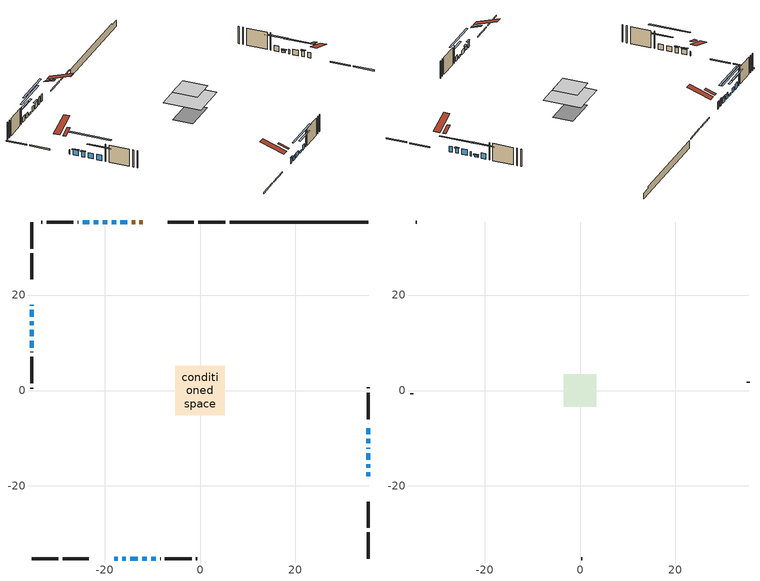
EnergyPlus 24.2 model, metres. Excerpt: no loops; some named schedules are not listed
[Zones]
conditioned space
 floor outside (Floor1 construction): -0.43,-0.43 -0.43,0.43 0.43,0.43 0.43,-0.43 z0.91
 floor adiabatic (AdiabaticFloorConstruction): -5.14,-5.14 -5.14,5.14 5.14,5.14 5.14,-5.14 z3.35
 floor foundation (Slab1 construction): -4.55,-2.72 -4.55,2.72 4.55,2.72 4.55,-2.72 z-1.28
 wall outside (RimJoist1 construction): 5.31,35.29 -0.33,35.29 / -35.29,-35.29 -29.66,-35.29 / -35.29,35.29 -35.29,29.66 / 35.29,-35.29 35.29,-29.66 z0.91:1.21
 wall outside (RimJoist2 construction): -1.26,35.29 -6.71,35.29 / -28.73,-35.29 -23.28,-35.29 / -35.29,28.73 -35.29,23.28 / 35.29,-28.73 35.29,-23.28 z0.91:1.21
 wall outside (AdiabaticWallConstruction 1): -11.99,35.29 -12.68,35.29 / -13.61,35.29 -14.31,35.29 z0.91:2.94
 wall outside (AdiabaticWallConstruction): -35.29,18 -35.29,17.79 / -14.63,-35.29 -13.05,-35.29 / 35.29,-12.17 35.29,-11.96 z0.91:2.13; -35.29,16.87 -35.29,15.44 / -15.24,35.29 -16.66,35.29 / -35.29,12.77 -35.29,11.35 / 35.29,-14.52 35.29,-13.09 / -23.15,35.29 -24.57,35.29 / -35.29,10.42 -35.29,9 z0.91:2.43; -35.29,14.52 -35.29,13.7 / 35.29,-18 35.29,-17.09 / 35.29,-16.16 35.29,-15.45 / -17.59,35.29 -18.51,35.29 / -18,-35.29 -17.19,-35.29 z0.91:2.44; -16.26,-35.29 -15.55,-35.29 z0.91:1.96; 35.29,-11.03 35.29,-10.09 / -19.43,35.29 -20.38,35.29 / -12.12,-35.29 -11.18,-35.29 z0.91:1.47; 35.29,-9.16 35.29,-7.94 z0.91:2.49; -21.3,35.29 -22.22,35.29 z0.91:2.23; -10.25,-35.29 -9.29,-35.29 z0.91:2.28
 wall outside (Wall1 construction): -25.5,35.29 -25.59,35.29 / -8.36,-35.29 -8.27,-35.29 / -35.29,8.07 -35.29,7.98 / 35.29,-7.02 35.29,-6.93 z0.91:5.79
 wall outside (Wall2 construction): -26.52,35.29 -32.09,35.29 / -7.34,-35.29 -1.77,-35.29 / -35.29,7.05 -35.29,1.48 / 35.29,-6 35.29,-0.43 z0.91:5.79
 wall outside (Wall5 construction): -33.01,35.29 -33.23,35.29 / -0.84,-35.29 -0.62,-35.29 / -35.29,0.55 -35.29,0.33 / 35.29,0.5 35.29,0.72 z0.91:5.79
 wall foundation (FoundationWall1 construction): 6.23,35.29,-1.28 6.23,35.29,0.91 32.39,35.29,0.91 32.39,35.29,0.37 35.29,35.29,0.37 35.29,35.29,-1.28
 window (WindowConstruction 16): -35.29,18 -35.29,17.8 z0.91:2.13
 window (WindowConstruction 6): -35.29,16.87 -35.29,15.44 z0.91:2.43
 window (WindowConstruction 7): -35.29,14.51 -35.29,13.7 z0.91:2.43
 window (WindowConstruction 8): 35.29,-18 35.29,-17.09 z0.91:2.43
 window (WindowConstruction 9): 35.29,-16.16 35.29,-15.45 z0.91:2.43
 window (WindowConstruction 10): -15.24,35.29 -16.66,35.29 z0.91:2.43
 window (WindowConstruction 11): -17.59,35.29 -18.51,35.29 z0.91:2.43
 window (WindowConstruction 12): -18,-35.29 -17.19,-35.29 z0.91:2.43
 window (WindowConstruction 13): -16.26,-35.29 -15.55,-35.29 z0.91:1.96
 window (WindowConstruction 14): -14.63,-35.29 -13.05,-35.29 z0.91:2.13
 window (WindowConstruction 15): -35.29,12.77 -35.29,11.35 z0.91:2.43
 window (WindowConstruction): 35.29,-14.52 35.29,-13.1 z0.91:2.43
 window (WindowConstruction 17): 35.29,-12.17 35.29,-11.96 z0.91:2.13
 window (WindowConstruction 18): 35.29,-11.03 35.29,-10.09 z0.91:1.47
 window (WindowConstruction 19): -19.43,35.29 -20.37,35.29 z0.91:1.47
 window (WindowConstruction 20): -12.12,-35.29 -11.18,-35.29 z0.91:1.47
 window (WindowConstruction 1): 35.29,-9.16 35.29,-7.94 z0.91:2.49
 window (WindowConstruction 2): -21.3,35.29 -22.22,35.29 z0.91:2.23
 window (WindowConstruction 3): -23.15,35.29 -24.57,35.29 z0.91:2.43
 window (WindowConstruction 4): -10.25,-35.29 -9.29,-35.29 z0.91:2.28
 window (WindowConstruction 5): -35.29,10.42 -35.29,9 z0.91:2.43
 door (Door): -11.99,35.29 -12.68,35.29 z0.91:2.94
 door (Door 1): -13.61,35.29 -14.31,35.29 z0.91:2.94
 ceiling adiabatic (AdiabaticFloorConstruction): 5.14,-5.14 5.14,5.14 -5.14,5.14 -5.14,-5.14 z3.35
 roof outside (Roof2 construction): -11.06,35.29,5.79 -11.06,32.4,6.75 -10.3,32.4,6.75 -10.3,35.29,5.79; -18.93,-35.29,5.79 -18.93,-32.4,6.75 -19.69,-32.4,6.75 -19.69,-35.29,5.79; -35.29,18.93,5.79 -32.4,18.93,6.75 -32.4,19.69,6.75 -35.29,19.69,5.79; 35.29,-18.93,5.79 32.4,-18.93,6.75 32.4,-19.69,6.75 35.29,-19.69,5.79
attic - vented
 floor to conditioned space (Floor2 construction Reversed): -3.37,-3.37 -3.37,3.37 3.37,3.37 3.37,-3.37 z5.79
 wall outside (Wall6 construction): -34.16,35.29 -34.36,35.29 / 0.3,-35.29 0.51,-35.29 / -35.29,-0.59 -35.29,-0.8 / 35.29,1.65 35.29,1.85 z0.91:5.79
 roof outside (Roof1 construction): -9.37,35.29,5.79 -9.37,28.74,7.97 -7.64,28.74,7.97 -7.64,35.29,5.79; -20.62,-35.29,5.79 -20.62,-28.74,7.97 -22.35,-28.74,7.97 -22.35,-35.29,5.79; -35.29,20.62,5.79 -28.74,20.62,7.97 -28.74,22.35,7.97 -35.29,22.35,5.79; 35.29,-20.62,5.79 28.74,-20.62,7.97 28.74,-22.35,7.97 35.29,-22.35,5.79
shading: -35.29,15.24 -35.29,17.07 -35.71,17.07 -35.71,15.24 z2.64; -35.29,13.5 -35.29,14.72 -35.71,14.72 -35.71,13.5 z2.64; 35.29,-14.57 35.29,-20.52 35.71,-20.52 35.71,-14.57 z4.95; 35.29,-15.25 35.29,-16.36 35.71,-16.36 35.71,-15.25 z2.64; -16.86,35.29 -15.04,35.29 -15.04,35.71 -16.86,35.71 z2.64; -23.46,35.29 -12.63,35.29 -12.63,35.71 -23.46,35.71 z7.39; -16.99,-35.29 -18.2,-35.29 -18.2,-35.71 -16.99,-35.71 z2.64; -15.35,-35.29 -16.46,-35.29 -16.46,-35.71 -15.35,-35.71 z2.16; -35.29,6.39 -35.29,17.73 -35.71,17.73 -35.71,6.39 z7.39; 35.29,-10.57 35.29,-17.04 35.71,-17.04 35.71,-10.57 z4.95; 35.29,-9.89 35.29,-11.23 35.71,-11.23 35.71,-9.89 z1.67; -25.33,35.29 -14.48,35.29 -14.48,35.71 -25.33,35.71 z6.43; -6.22,-35.29 -17.08,-35.29 -17.08,-35.71 -6.22,-35.71 z6.43; 35.29,-5.42 35.29,-11.68 35.71,-11.68 35.71,-5.42 z5.01; -24.74,35.29 -18.78,35.29 -18.78,35.71 -24.74,35.71 z4.75; -27.09,35.29 -20.63,35.29 -20.63,35.71 -27.09,35.71 z4.95; -6.77,-35.29 -12.77,-35.29 -12.77,-35.71 -6.77,-35.71 z4.8; -35.29,6.48 -35.29,12.94 -35.71,12.94 -35.71,6.48 z4.95
[Building]
Building 1: Terrain=Suburbs
[Site:Location]
Erieau AUT_ON: Latitude {deg}=42.25; Longitude {deg}=-81.9; Time Zone {hr}=-5; Elevation {m}=178; Keep Site Location Information=Yes
[Site:GroundTemperature:Shallow]
5.2292, 3.30147, 3.1471, 4.0619, 7.73432, 11.3896, 14.5586, 16.5661, 16.7366, 15.1039, 12.0157, 8.47254
[Site:WaterMainsTemperature]
Calculation Method=Schedule; Temperature Schedule=mains temperature schedule
[Material] Roughness=Rough; Thermal Absorptance=0.9
Name | Thickness {m} | Conductivity {W/m-K} | Density {kg/m3} | Specific Heat {J/kg-K} | Solar Absorptance | Visible Absorptance
asphalt or fiberglass shingles | 0.00635 | 0.162714 | 1121.4 | 1465.45 | 0.4 | 0.4
ceiling loosefill ins | 0.0846667 | 0.0480833 | 16.02 | 1046.75 | 0.7 | 0.7
ceiling stud and cavity | 0.1397 | 0.148571 | 65.682 | 1177.47 | 0.7 | 0.7
concrete 4.0 in. | 0.1016 | 1.803125 | 2242.8 | 837.4 | 0.7 | 0.7
concrete 8.0 in. | 0.2032 | 1.803125 | 2242.8 | 837.4 | 0.7 | 0.7
door material | 0.04445 | 0.188738 | 512.64 | 1214.23 | 0.7 | 0.7
exterior vertical ins | 0.00159411 | 0.029427 | 32.04 | 1214.23 | 0.7 | 0.7
floor covering | 0.0127 | 0.0433444 | 54.468 | 1339.84 | 0.6 | 0.6
floor rigid ins; wall rigid ins | 0.512978 | 0.029427 | 32.04 | 1214.23 | 0.7 | 0.7
floor stud and cavity | 0.1397 | 1.34023 | 92.3553 | 1139.71 | 0.7 | 0.7
floor stud and cavity 1 | 0.1397 | 1.75129 | 37.0049 | 1207.88 | 0.7 | 0.7
furniture material conditioned space 1 | 0.1524 | 0.115458 | 640.8 | 1214.23 | 0.6 | 0.6
gypsum board | 0.0127 | 0.160291 | 801 | 837.4 | 0.6 | 0.6
gypsum board 1 | 0.00254 | 0.160291 | 801 | 837.4 | 0.6 | 0.6
osb sheathing 0.5 in. | 0.0127 | 0.115458 | 512.64 | 1214.23 | 0.7 | 0.7
osb sheathing 0.75 in. | 0.01905 | 0.115458 | 512.64 | 1214.23 | 0.7 | 0.7
rim joist stud and cavity | 0.0508 | 0.177588 | 50.32683 | 1063.81 | 0.6 | 0.6
rim joist stud and cavity 1 | 0.0508 | 0.107068 | 50.32683 | 1063.81 | 0.6 | 0.6
roof stud and cavity | 0.2032 | 0.129259 | 78.34581 | 1123.46 | 0.7 | 0.7
wall stud and cavity | 0.0889 | 0.493928 | 50.32683 | 1063.81 | 0.7 | 0.7
wall stud and cavity 1 | 0.1397 | 0.515213 | 139.0536 | 1170.24 | 0.7 | 0.7
wall stud and cavity 2 | 0.1397 | 0.309925 | 139.0536 | 1170.24 | 0.7 | 0.7
wall stud and cavity 3 | 0.0889 | 6.9971 | 50.32683 | 1063.81 | 0.6 | 0.6
wall stud and cavity 4 | 0.0889 | 0.380278 | 52.3479 | 1209.89 | 0.7 | 0.7
wall stud and cavity 5 | 0.0889 | 0.391764 | 83.0341 | 1211.67 | 0.7 | 0.7
wood siding | 0.00254 | 0.102417 | 544.68 | 1172.36 | 0.84 | 0.84
wood siding 1 | 0.0254 | 0.102417 | 544.68 | 1172.36 | 0.84 | 0.84
wood siding 2; wood siding 3; wood siding 4 | 0.0254 | 0.102417 | 544.68 | 1172.36 | 0.7 | 0.7
[WindowMaterial:SimpleGlazingSystem]
Name | U-Factor {W/m2-K} | Solar Heat Gain Coefficient
WindowMaterial | 3.29154 | 0.6
WindowMaterial 1 | 2.96278 | 0.59
WindowMaterial 10 | 3.28927 | 0.59
WindowMaterial 11 | 2.95937 | 0.6
WindowMaterial 12 | 4.98699 | 0.61
WindowMaterial 13 | 3.04 | 0.46
WindowMaterial 2 | 3.2745 | 0.58
WindowMaterial 3 | 3.27734 | 0.63
WindowMaterial 4 | 3.26542 | 0.47
WindowMaterial 5 | 3.27961 | 0.54
WindowMaterial 6 | 2.98606 | 0.55
WindowMaterial 7 | 2.97868 | 0.56
WindowMaterial 8 | 2.99458 | 0.54
WindowMaterial 9 | 3.30573 | 0.63
[Construction]
AdiabaticFloorConstruction: floor stud and cavity 1, floor rigid ins, osb sheathing 0.75 in., floor covering
AdiabaticWallConstruction: wood siding 3, wall rigid ins, wall stud and cavity 4, gypsum board
AdiabaticWallConstruction 1: wood siding 4, wall rigid ins, wall stud and cavity 4, gypsum board
Door; Door 1: door material
Floor1 construction: floor stud and cavity, osb sheathing 0.75 in., floor covering
Floor2 construction Reversed: gypsum board, ceiling stud and cavity, ceiling loosefill ins
FoundationWall1 construction: concrete 8.0 in.
furniture construction conditioned space 1: furniture material conditioned space 1
PartitionWallConstruction: gypsum board, wall stud and cavity 5, gypsum board
RimJoist1 construction: wood siding 2, rim joist stud and cavity
RimJoist2 construction: wood siding 2, rim joist stud and cavity 1
Roof1 construction: asphalt or fiberglass shingles
Roof2 construction: asphalt or fiberglass shingles, osb sheathing 0.75 in., roof stud and cavity, gypsum board
Slab1 construction: concrete 4.0 in.
Wall1 construction: wood siding, wall stud and cavity, gypsum board 1
Wall2 construction: wood siding 1, osb sheathing 0.5 in., wall stud and cavity 1, gypsum board
Wall5 construction: wood siding 1, osb sheathing 0.5 in., wall stud and cavity 2, gypsum board
Wall6 construction: wood siding, wall stud and cavity 3
WindowConstruction; WindowConstruction 10; WindowConstruction 6: WindowMaterial
WindowConstruction 1: WindowMaterial 1
WindowConstruction 11; WindowConstruction 8: WindowMaterial 7
WindowConstruction 12; WindowConstruction 7: WindowMaterial 6
WindowConstruction 13: WindowMaterial 9
WindowConstruction 14: WindowMaterial 10
WindowConstruction 15: WindowMaterial 11
WindowConstruction 16; WindowConstruction 17: WindowMaterial 12
WindowConstruction 18; WindowConstruction 19; WindowConstruction 20: WindowMaterial 13
WindowConstruction 2: WindowMaterial 2
WindowConstruction 3: WindowMaterial 3
WindowConstruction 4: WindowMaterial 4
WindowConstruction 5: WindowMaterial 5
WindowConstruction 9: WindowMaterial 8
[Zone] Multiplier=1; Part of Total Floor Area=Yes
Name | Volume {m3}
attic - vented | 16.0852
conditioned space | 385.3
[Space]
Name | Zone | Volume {m3}
attic - vented 1 | attic - vented | 16.0852
conditioned space 1 | conditioned space | 385.3
[ZoneInfiltration:EffectiveLeakageArea]
infil attic - vented 1: Zone or Space=attic - vented 1; Schedule=Always On Discrete; Effective Air Leakage Area {cm2}=2175.84; Stack Coefficient=0.000491128; Wind Coefficient=1.49733e-05
[ZoneMixing]
whole house fan mix: Zone or Space=attic - vented; Schedule=Always On Continuous; Design Flow Rate Calculation Method=Flow/Zone; Design Flow Rate {m3/s}=0; Source Zone or Space=conditioned space
[SurfaceProperty:ExposedFoundationPerimeter]
Slab1: Exposed Perimeter Calculation Method=TotalExposedPerimeter; Total Exposed Perimeter {m}=29.059
[InternalMass] Zone or ZoneList=conditioned space; Space or SpaceList=conditioned space 1
Name | Construction | Surface Area {m2}
furniture mass conditioned space 1 | furniture construction conditioned space 1 | 62.3881
partition wall mass | PartitionWallConstruction | 155.97
[Lights]
interior lighting: Zone or ZoneList or Space or SpaceList=conditioned space 1; Schedule=interior lighting schedule; Design Level Calculation Method=LightingLevel; Lighting Level {W}=343.2; Return Air Fraction=0; Fraction Radiant=0.6; Fraction Visible=0.2; Fraction Replaceable=1
[People]
occupants: Zone or ZoneList or Space or SpaceList=conditioned space 1; Number of People Schedule=occupants schedule; Number of People Calculation Method=People; Number of People=3; Fraction Radiant=0.314171; Sensible Heat Fraction=0.56303; Activity Level Schedule=occupants activity schedule; Carbon Dioxide Generation Rate {m3/s-W}=0; Enable ASHRAE 55 Comfort Warnings=No; Mean Radiant Temperature Calculation Type=EnclosureAveraged
[ElectricEquipment] Zone or ZoneList or Space or SpaceList=conditioned space 1; Design Level Calculation Method=EquipmentLevel
Name | Schedule | Design Level {W} | Fraction Latent | Fraction Radiant | Fraction Lost
clothes dryer | clothes dryer schedule | 140.772 | 0.015 | 0.081 | 0.85
clothes washer | clothes washer schedule | 32.1985 | 0.03 | 0.162 | 0.7
cooking range | cooking range schedule | 215.147 | 0.08 | 0.432 | 0.2
dishwasher | dishwasher schedule | 66.8632 | 0.3 | 0.18 | 0.4
fridge | fridge schedule | 72.9452 | 0 | 0.6 | 0
mech vent house fan | mech vent house fan schedule | 0 | 0 | 0 | 1
mech vent house fan cfis | mech vent house fan cfis schedule | 0 | 0 | 0 | 0
misc plug loads | misc plug loads schedule | 494.7 | 0.045 | 0.513 | 0.1
whole house fan | Always On Discrete | 0 | 0 | 0 | 1
[OtherEquipment] Zone or ZoneList or Space or SpaceList=conditioned space 1; Design Level Calculation Method=EquipmentLevel
Name | Fuel Type | Schedule | Design Level {W} | Fraction Latent | Fraction Radiant | Fraction Lost
clothes dryer 1 | Electricity | clothes dryer schedule | 0 | 0.015 | 0.081 | 0.85
cooking range 1 | Electricity | cooking range schedule | 0 | 0.08 | 0.432 | 0.2
general water use latent | None | general water use schedule | 62.594 | 1 | 0 | 0
general water use sensible | None | general water use schedule | -61.6891 | 0 | 0.6 | 0
mech vent house fan latent load | None | Always On Discrete | 0 | 1 | 0 | 0
mech vent house fan sensible load | None | Always On Discrete | 0 | 0 | 0 | 0
water heater energy adjustment1 | NaturalGas | Always On Discrete | 0.01 | 0 | 0 | 1
[ZoneInfiltration:DesignFlowRate] Zone or ZoneList or Space or SpaceList=conditioned space 1; Schedule=Always On Discrete; Design Flow Rate Calculation Method=Flow/Zone; Design Flow Rate {m3/s}=0
infil flow; natural vent flow; whole house fan flow
[Foundation:Kiva]
Foundation Kiva 1: Initial Indoor Air Temperature {C}=18; Wall Height Above Grade {m}=0.90998; Wall Depth Below Slab {m}=0.2032; Custom Block Material Name 1=exterior vertical ins; Custom Block Depth 1 {m}=2.189988; Custom Block X Position 1 {m}=0.2032; Custom Block Z Position 1 {m}=0
[Foundation:Kiva:Settings]
Soil Conductivity {W/m-K}=0.849921; Soil Density {kg/m3}=1842.3; Soil Specific Heat {J/kg-K}=418.7; Ground Solar Absorptivity=0.9; Ground Thermal Absorptivity=0.9; Ground Surface Roughness {m}=0.03; Far-Field Width {m}=40; Deep-Ground Boundary Condition=ZeroFlux; Deep-Ground Depth {m}=40; Minimum Cell Dimension {m}=0.2; Maximum Cell Growth Coefficient=3; Simulation Timestep=Timestep
[Exterior:Lights]
exterior lighting: Schedule=exterior lighting schedule; Design Level {W}=75.6
[Schedule:Constant]
Name | Hourly Value
Always On Continuous; mech vent house fan schedule; mech vent house fan cfis schedule; Always On Discrete | 1
occupants activity schedule | 117.228
fridge schedule | 0
[Schedule:Week:Daily]
interior lighting schedule Week Rule - Jan1-Jan27: interior lighting schedule day, interior lighting schedule day, interior lighting schedule day, interior lighting schedule day, interior lighting schedule day, interior lighting schedule day, interior lighting schedule day, interior lighting schedule default day, interior lighting schedule default day, interior lighting schedule default day, interior lighting schedule default day, interior lighting schedule default day
interior lighting schedule Week Rule - Jan28-Feb3: interior lighting schedule day, interior lighting schedule day, interior lighting schedule day, interior lighting schedule day, interior lighting schedule day 1, interior lighting schedule day 1, interior lighting schedule day 1, interior lighting schedule default day, interior lighting schedule default day, interior lighting schedule default day, interior lighting schedule default day, interior lighting schedule default day
interior lighting schedule Week Rule - Feb4-Feb24: interior lighting schedule day 1, interior lighting schedule day 1, interior lighting schedule day 1, interior lighting schedule day 1, interior lighting schedule day 1, interior lighting schedule day 1, interior lighting schedule day 1, interior lighting schedule default day, interior lighting schedule default day, interior lighting schedule default day, interior lighting schedule default day, interior lighting schedule default day
interior lighting schedule Week Rule - Feb25-Mar3: interior lighting schedule day 1, interior lighting schedule day 1, interior lighting schedule day 1, interior lighting schedule day 1, interior lighting schedule day 2, interior lighting schedule day 2, interior lighting schedule day 2, interior lighting schedule default day, interior lighting schedule default day, interior lighting schedule default day, interior lighting schedule default day, interior lighting schedule default day
interior lighting schedule Week Rule - Mar4-Mar31: interior lighting schedule day 2, interior lighting schedule day 2, interior lighting schedule day 2, interior lighting schedule day 2, interior lighting schedule day 2, interior lighting schedule day 2, interior lighting schedule day 2, interior lighting schedule default day, interior lighting schedule default day, interior lighting schedule default day, interior lighting schedule default day, interior lighting schedule default day
interior lighting schedule Week Rule - Apr1-Apr28: interior lighting schedule day 3, interior lighting schedule day 3, interior lighting schedule day 3, interior lighting schedule day 3, interior lighting schedule day 3, interior lighting schedule day 3, interior lighting schedule day 3, interior lighting schedule default day, interior lighting schedule default day, interior lighting schedule default day, interior lighting schedule default day, interior lighting schedule default day
interior lighting schedule Week Rule - Apr29-May5: interior lighting schedule day 3, interior lighting schedule day 3, interior lighting schedule day 4, interior lighting schedule day 4, interior lighting schedule day 4, interior lighting schedule day 4, interior lighting schedule day 4, interior lighting schedule default day, interior lighting schedule default day, interior lighting schedule default day, interior lighting schedule default day, interior lighting schedule default day
interior lighting schedule Week Rule - May6-May26: interior lighting schedule day 4, interior lighting schedule day 4, interior lighting schedule day 4, interior lighting schedule day 4, interior lighting schedule day 4, interior lighting schedule day 4, interior lighting schedule day 4, interior lighting schedule default day, interior lighting schedule default day, interior lighting schedule default day, interior lighting schedule default day, interior lighting schedule default day
interior lighting schedule Week Rule - May27-Jun2: interior lighting schedule day 4, interior lighting schedule day 4, interior lighting schedule day 4, interior lighting schedule day 4, interior lighting schedule day 4, interior lighting schedule day 5, interior lighting schedule day 5, interior lighting schedule default day, interior lighting schedule default day, interior lighting schedule default day, interior lighting schedule default day, interior lighting schedule default day
interior lighting schedule Week Rule - Jun3-Jun30: interior lighting schedule day 5, interior lighting schedule day 5, interior lighting schedule day 5, interior lighting schedule day 5, interior lighting schedule day 5, interior lighting schedule day 5, interior lighting schedule day 5, interior lighting schedule default day, interior lighting schedule default day, interior lighting schedule default day, interior lighting schedule default day, interior lighting schedule default day
interior lighting schedule Week Rule - Jul1-Jul28: interior lighting schedule day 6, interior lighting schedule day 6, interior lighting schedule day 6, interior lighting schedule day 6, interior lighting schedule day 6, interior lighting schedule day 6, interior lighting schedule day 6, interior lighting schedule default day, interior lighting schedule default day, interior lighting schedule default day, interior lighting schedule default day, interior lighting schedule default day
interior lighting schedule Week Rule - Jul29-Aug4: interior lighting schedule day 6, interior lighting schedule day 6, interior lighting schedule day 6, interior lighting schedule day 7, interior lighting schedule day 7, interior lighting schedule day 7, interior lighting schedule day 7, interior lighting schedule default day, interior lighting schedule default day, interior lighting schedule default day, interior lighting schedule default day, interior lighting schedule default day
interior lighting schedule Week Rule - Aug5-Aug25: interior lighting schedule day 7, interior lighting schedule day 7, interior lighting schedule day 7, interior lighting schedule day 7, interior lighting schedule day 7, interior lighting schedule day 7, interior lighting schedule day 7, interior lighting schedule default day, interior lighting schedule default day, interior lighting schedule default day, interior lighting schedule default day, interior lighting schedule default day
interior lighting schedule Week Rule - Aug26-Sep1: interior lighting schedule day 7, interior lighting schedule day 7, interior lighting schedule day 7, interior lighting schedule day 7, interior lighting schedule day 7, interior lighting schedule day 7, interior lighting schedule day 8, interior lighting schedule default day, interior lighting schedule default day, interior lighting schedule default day, interior lighting schedule default day, interior lighting schedule default day
interior lighting schedule Week Rule - Sep2-Sep29: interior lighting schedule day 8, interior lighting schedule day 8, interior lighting schedule day 8, interior lighting schedule day 8, interior lighting schedule day 8, interior lighting schedule day 8, interior lighting schedule day 8, interior lighting schedule default day, interior lighting schedule default day, interior lighting schedule default day, interior lighting schedule default day, interior lighting schedule default day
interior lighting schedule Week Rule - Sep30-Oct6: interior lighting schedule day 8, interior lighting schedule day 9, interior lighting schedule day 9, interior lighting schedule day 9, interior lighting schedule day 9, interior lighting schedule day 9, interior lighting schedule day 9, interior lighting schedule default day, interior lighting schedule default day, interior lighting schedule default day, interior lighting schedule default day, interior lighting schedule default day
interior lighting schedule Week Rule - Oct7-Oct27: interior lighting schedule day 9, interior lighting schedule day 9, interior lighting schedule day 9, interior lighting schedule day 9, interior lighting schedule day 9, interior lighting schedule day 9, interior lighting schedule day 9, interior lighting schedule default day, interior lighting schedule default day, interior lighting schedule default day, interior lighting schedule default day, interior lighting schedule default day
interior lighting schedule Week Rule - Oct28-Nov3: interior lighting schedule day 9, interior lighting schedule day 9, interior lighting schedule day 9, interior lighting schedule day 9, interior lighting schedule day 10, interior lighting schedule day 10, interior lighting schedule day 10, interior lighting schedule default day, interior lighting schedule default day, interior lighting schedule default day, interior lighting schedule default day, interior lighting schedule default day
interior lighting schedule Week Rule - Nov4-Nov24: interior lighting schedule day 10, interior lighting schedule day 10, interior lighting schedule day 10, interior lighting schedule day 10, interior lighting schedule day 10, interior lighting schedule day 10, interior lighting schedule day 10, interior lighting schedule default day, interior lighting schedule default day, interior lighting schedule default day, interior lighting schedule default day, interior lighting schedule default day
interior lighting schedule Week Rule - Nov25-Dec1: interior lighting schedule day 10, interior lighting schedule day 10, interior lighting schedule day 10, interior lighting schedule day 10, interior lighting schedule day 10, interior lighting schedule day 10, interior lighting schedule day 11, interior lighting schedule default day, interior lighting schedule default day, interior lighting schedule default day, interior lighting schedule default day, interior lighting schedule default day
interior lighting schedule Week Rule - Dec2-Dec31: interior lighting schedule day 11, interior lighting schedule day 11, interior lighting schedule day 11, interior lighting schedule day 11, interior lighting schedule day 11, interior lighting schedule day 11, interior lighting schedule day 11, interior lighting schedule default day, interior lighting schedule default day, interior lighting schedule default day, interior lighting schedule default day, interior lighting schedule default day
occupants schedule Week Rule - Jan1-Dec31: occupants schedule day, occupants schedule day, occupants schedule day, occupants schedule day, occupants schedule day, occupants schedule day, occupants schedule day, occupants schedule default day, occupants schedule default day, occupants schedule default day, occupants schedule default day, occupants schedule default day
clothes dryer schedule Week Rule - Jan1-Dec31: clothes dryer schedule day, clothes dryer schedule day, clothes dryer schedule day, clothes dryer schedule day, clothes dryer schedule day, clothes dryer schedule day, clothes dryer schedule day, clothes dryer schedule default day, clothes dryer schedule default day, clothes dryer schedule default day, clothes dryer schedule default day, clothes dryer schedule default day
clothes washer schedule Week Rule - Jan1-Dec31: clothes washer schedule day, clothes washer schedule day, clothes washer schedule day, clothes washer schedule day, clothes washer schedule day, clothes washer schedule day, clothes washer schedule day, clothes washer schedule default day, clothes washer schedule default day, clothes washer schedule default day, clothes washer schedule default day, clothes washer schedule default day
cooking range schedule Week Rule - Jan1-Dec31: cooking range schedule day, cooking range schedule day, cooking range schedule day, cooking range schedule day, cooking range schedule day, cooking range schedule day, cooking range schedule day, cooking range schedule default day, cooking range schedule default day, cooking range schedule default day, cooking range schedule default day, cooking range schedule default day
dishwasher schedule Week Rule - Jan1-Dec31: dishwasher schedule day, dishwasher schedule day, dishwasher schedule day, dishwasher schedule day, dishwasher schedule day, dishwasher schedule day, dishwasher schedule day, dishwasher schedule default day, dishwasher schedule default day, dishwasher schedule default day, dishwasher schedule default day, dishwasher schedule default day
misc plug loads schedule Week Rule - Jan1-Dec31: misc plug loads schedule day, misc plug loads schedule day, misc plug loads schedule day, misc plug loads schedule day, misc plug loads schedule day, misc plug loads schedule day, misc plug loads schedule day, misc plug loads schedule default day, misc plug loads schedule default day, misc plug loads schedule default day, misc plug loads schedule default day, misc plug loads schedule default day
general water use schedule Week Rule - Jan1-Dec31: general water use schedule day, general water use schedule day, general water use schedule day, general water use schedule day, general water use schedule day, general water use schedule day, general water use schedule day, general water use schedule default day, general water use schedule default day, general water use schedule default day, general water use schedule default day, general water use schedule default day
exterior lighting schedule Week Rule - Jan1-Jan27: exterior lighting schedule day, exterior lighting schedule day, exterior lighting schedule day, exterior lighting schedule day, exterior lighting schedule day, exterior lighting schedule day, exterior lighting schedule day, exterior lighting schedule default day, exterior lighting schedule default day, exterior lighting schedule default day, exterior lighting schedule default day, exterior lighting schedule default day
exterior lighting schedule Week Rule - Jan28-Feb3: exterior lighting schedule day, exterior lighting schedule day, exterior lighting schedule day, exterior lighting schedule day, exterior lighting schedule day 1, exterior lighting schedule day 1, exterior lighting schedule day 1, exterior lighting schedule default day, exterior lighting schedule default day, exterior lighting schedule default day, exterior lighting schedule default day, exterior lighting schedule default day
exterior lighting schedule Week Rule - Feb4-Feb24: exterior lighting schedule day 1, exterior lighting schedule day 1, exterior lighting schedule day 1, exterior lighting schedule day 1, exterior lighting schedule day 1, exterior lighting schedule day 1, exterior lighting schedule day 1, exterior lighting schedule default day, exterior lighting schedule default day, exterior lighting schedule default day, exterior lighting schedule default day, exterior lighting schedule default day
exterior lighting schedule Week Rule - Feb25-Mar3: exterior lighting schedule day 1, exterior lighting schedule day 1, exterior lighting schedule day 1, exterior lighting schedule day 1, exterior lighting schedule day 2, exterior lighting schedule day 2, exterior lighting schedule day 2, exterior lighting schedule default day, exterior lighting schedule default day, exterior lighting schedule default day, exterior lighting schedule default day, exterior lighting schedule default day
exterior lighting schedule Week Rule - Mar4-Mar31: exterior lighting schedule day 2, exterior lighting schedule day 2, exterior lighting schedule day 2, exterior lighting schedule day 2, exterior lighting schedule day 2, exterior lighting schedule day 2, exterior lighting schedule day 2, exterior lighting schedule default day, exterior lighting schedule default day, exterior lighting schedule default day, exterior lighting schedule default day, exterior lighting schedule default day
exterior lighting schedule Week Rule - Apr1-Apr28: exterior lighting schedule day 3, exterior lighting schedule day 3, exterior lighting schedule day 3, exterior lighting schedule day 3, exterior lighting schedule day 3, exterior lighting schedule day 3, exterior lighting schedule day 3, exterior lighting schedule default day, exterior lighting schedule default day, exterior lighting schedule default day, exterior lighting schedule default day, exterior lighting schedule default day
exterior lighting schedule Week Rule - Apr29-May5: exterior lighting schedule day 3, exterior lighting schedule day 3, exterior lighting schedule day 4, exterior lighting schedule day 4, exterior lighting schedule day 4, exterior lighting schedule day 4, exterior lighting schedule day 4, exterior lighting schedule default day, exterior lighting schedule default day, exterior lighting schedule default day, exterior lighting schedule default day, exterior lighting schedule default day
exterior lighting schedule Week Rule - May6-May26: exterior lighting schedule day 4, exterior lighting schedule day 4, exterior lighting schedule day 4, exterior lighting schedule day 4, exterior lighting schedule day 4, exterior lighting schedule day 4, exterior lighting schedule day 4, exterior lighting schedule default day, exterior lighting schedule default day, exterior lighting schedule default day, exterior lighting schedule default day, exterior lighting schedule default day
exterior lighting schedule Week Rule - May27-Jun2: exterior lighting schedule day 4, exterior lighting schedule day 4, exterior lighting schedule day 4, exterior lighting schedule day 4, exterior lighting schedule day 4, exterior lighting schedule day 5, exterior lighting schedule day 5, exterior lighting schedule default day, exterior lighting schedule default day, exterior lighting schedule default day, exterior lighting schedule default day, exterior lighting schedule default day
exterior lighting schedule Week Rule - Jun3-Jun30: exterior lighting schedule day 5, exterior lighting schedule day 5, exterior lighting schedule day 5, exterior lighting schedule day 5, exterior lighting schedule day 5, exterior lighting schedule day 5, exterior lighting schedule day 5, exterior lighting schedule default day, exterior lighting schedule default day, exterior lighting schedule default day, exterior lighting schedule default day, exterior lighting schedule default day
exterior lighting schedule Week Rule - Jul1-Jul28: exterior lighting schedule day 6, exterior lighting schedule day 6, exterior lighting schedule day 6, exterior lighting schedule day 6, exterior lighting schedule day 6, exterior lighting schedule day 6, exterior lighting schedule day 6, exterior lighting schedule default day, exterior lighting schedule default day, exterior lighting schedule default day, exterior lighting schedule default day, exterior lighting schedule default day
[Schedule:Year]
interior lighting schedule: interior lighting schedule Week Rule - Jan1-Jan27, 1, 1, 1, 27, interior lighting schedule Week Rule - Jan28-Feb3, 1, 28, 2, 3, interior lighting schedule Week Rule - Feb4-Feb24, 2, 4, 2, 24, interior lighting schedule Week Rule - Feb25-Mar3, 2, 25, 3, 3, interior lighting schedule Week Rule - Mar4-Mar31, 3, 4, 3, 31, interior lighting schedule Week Rule - Apr1-Apr28, 4, 1, 4, 28, interior lighting schedule Week Rule - Apr29-May5, 4, 29, 5, 5, interior lighting schedule Week Rule - May6-May26, 5, 6, 5, 26, interior lighting schedule Week Rule - May27-Jun2, 5, 27, 6, 2, interior lighting schedule Week Rule - Jun3-Jun30, 6, 3, 6, 30, interior lighting schedule Week Rule - Jul1-Jul28, 7, 1, 7, 28, interior lighting schedule Week Rule - Jul29-Aug4, 7, 29, 8, 4, interior lighting schedule Week Rule - Aug5-Aug25, 8, 5, 8, 25, interior lighting schedule Week Rule - Aug26-Sep1, 8, 26, 9, 1, interior lighting schedule Week Rule - Sep2-Sep29, 9, 2, 9, 29, interior lighting schedule Week Rule - Sep30-Oct6, 9, 30, 10, 6, interior lighting schedule Week Rule - Oct7-Oct27, 10, 7, 10, 27, interior lighting schedule Week Rule - Oct28-Nov3, 10, 28, 11, 3, interior lighting schedule Week Rule - Nov4-Nov24, 11, 4, 11, 24, interior lighting schedule Week Rule - Nov25-Dec1, 11, 25, 12, 1, interior lighting schedule Week Rule - Dec2-Dec31, 12, 2, 12, 31
occupants schedule: occupants schedule Week Rule - Jan1-Dec31, 1, 1, 12, 31
clothes dryer schedule: clothes dryer schedule Week Rule - Jan1-Dec31, 1, 1, 12, 31
clothes washer schedule: clothes washer schedule Week Rule - Jan1-Dec31, 1, 1, 12, 31
cooking range schedule: cooking range schedule Week Rule - Jan1-Dec31, 1, 1, 12, 31
dishwasher schedule: dishwasher schedule Week Rule - Jan1-Dec31, 1, 1, 12, 31
misc plug loads schedule: misc plug loads schedule Week Rule - Jan1-Dec31, 1, 1, 12, 31
general water use schedule: general water use schedule Week Rule - Jan1-Dec31, 1, 1, 12, 31
exterior lighting schedule: exterior lighting schedule Week Rule - Jan1-Jan27, 1, 1, 1, 27, exterior lighting schedule Week Rule - Jan28-Feb3, 1, 28, 2, 3, exterior lighting schedule Week Rule - Feb4-Feb24, 2, 4, 2, 24, exterior lighting schedule Week Rule - Feb25-Mar3, 2, 25, 3, 3, exterior lighting schedule Week Rule - Mar4-Mar31, 3, 4, 3, 31, exterior lighting schedule Week Rule - Apr1-Apr28, 4, 1, 4, 28, exterior lighting schedule Week Rule - Apr29-May5, 4, 29, 5, 5, exterior lighting schedule Week Rule - May6-May26, 5, 6, 5, 26, exterior lighting schedule Week Rule - May27-Jun2, 5, 27, 6, 2, exterior lighting schedule Week Rule - Jun3-Jun30, 6, 3, 6, 30, exterior lighting schedule Week Rule - Jul1-Jul28, 7, 1, 7, 28, exterior lighting schedule Week Rule - Jul29-Aug4, 7, 29, 8, 4, exterior lighting schedule Week Rule - Aug5-Aug25, 8, 5, 8, 25, exterior lighting schedule Week Rule - Aug26-Sep1, 8, 26, 9, 1, exterior lighting schedule Week Rule - Sep2-Sep29, 9, 2, 9, 29, exterior lighting schedule Week Rule - Sep30-Oct6, 9, 30, 10, 6, exterior lighting schedule Week Rule - Oct7-Oct27, 10, 7, 10, 27, exterior lighting schedule Week Rule - Oct28-Nov3, 10, 28, 11, 3, exterior lighting schedule Week Rule - Nov4-Nov24, 11, 4, 11, 24, exterior lighting schedule Week Rule - Nov25-Dec1, 11, 25, 12, 1, exterior lighting schedule Week Rule - Dec2-Dec31, 12, 2, 12, 31
[Schedule:Compact]
mains temperature schedule: Through: 01/01, For: AllDays, Until: 24:00, 8.89333, Through: 01/02, For: AllDays, Until: 24:00, 8.82722, Through: 01/03, For: AllDays, Until: 24:00, 8.76167, Through: 01/04, For: AllDays, Until: 24:00, 8.69778, Through: 01/05, For: AllDays, Until: 24:00, 8.635, Through: 01/06, For: AllDays, Until: 24:00, 8.57333, Through: 01/07, For: AllDays, Until: 24:00, 8.51333, Through: 01/08, For: AllDays, Until: 24:00, 8.455, Through: 01/09, For: AllDays, Until: 24:00, 8.39778, Through: 01/10, For: AllDays, Until: 24:00, 8.34167, Through: 01/11, For: AllDays, Until: 24:00, 8.28722, Through: 01/12, For: AllDays, Until: 24:00, 8.23444, Through: 01/13, For: AllDays, Until: 24:00, 8.18278, Through: 01/14, For: AllDays, Until: 24:00, 8.13222, Through: 01/15, For: AllDays, Until: 24:00, 8.08389, Through: 01/16, For: AllDays, Until: 24:00, 8.03667, Through: 01/17, For: AllDays, Until: 24:00, 7.99111, Through: 01/18, For: AllDays, Until: 24:00, 7.94667, Through: 01/19, For: AllDays, Until: 24:00, 7.90389, Through: 01/20, For: AllDays, Until: 24:00, 7.86278, Through: 01/21, For: AllDays, Until: 24:00, 7.82333, Through: 01/22, For: AllDays, Until: 24:00, 7.78556, Through: 01/23, For: AllDays, Until: 24:00, 7.74889, Through: 01/24, For: AllDays, Until: 24:00, 7.71444, Through: 01/25, For: AllDays, Until: 24:00, 7.68111, Through: 01/26, For: AllDays, Until: 24:00, 7.64944, Through: 01/27, For: AllDays, Until: 24:00, 7.61944, Through: 01/28, For: AllDays, Until: 24:00, 7.59111, Through: 01/29, For: AllDays, Until: 24:00, 7.56444, Through: 01/30, For: AllDays, Until: 24:00, 7.53944, Through: 01/31, For: AllDays, Until: 24:00, 7.51611, Through: 02/01, For: AllDays, Until: 24:00, 7.49444, Through: 02/02, For: AllDays, Until: 24:00, 7.47389, Through: 02/03, For: AllDays, Until: 24:00, 7.45556, Through: 02/04, For: AllDays, Until: 24:00, 7.43889, Through: 02/05, For: AllDays, Until: 24:00, 7.42389, Through: 02/06, For: AllDays, Until: 24:00, 7.41056, Through: 02/07, For: AllDays, Until: 24:00, 7.39889, Through: 02/08, For: AllDays, Until: 24:00, 7.38833, Through: 02/09, For: AllDays, Until: 24:00, 7.38, Through: 02/10, For: AllDays, Until: 24:00, 7.37389, Through: 02/11, For: AllDays, Until: 24:00, 7.36889, Through: 02/12, For: AllDays, Until: 24:00, 7.36556, Through: 02/13, For: AllDays, Until: 24:00, 7.36389, Through: 02/14, For: AllDays, Until: 24:00, 7.36389, Through: 02/15, For: AllDays, Until: 24:00, 7.36611, Through: 02/16, For: AllDays, Until: 24:00, 7.36944, Through: 02/17, For: AllDays, Until: 24:00, 7.375, Through: 02/18, For: AllDays, Until: 24:00, 7.38167, Through: 02/19, For: AllDays, Until: 24:00, 7.39056, Through: 02/20, For: AllDays, Until: 24:00, 7.40056, Through: 02/21, For: AllDays, Until: 24:00, 7.41278, Through: 02/22, For: AllDays, Until: 24:00, 7.42667, Through: 02/23, For: AllDays, Until: 24:00, 7.44222, Through: 02/24, For: AllDays, Until: 24:00, 7.45889, Through: 02/25, For: AllDays, Until: 24:00, 7.47778, Through: 02/26, For: AllDays, Until: 24:00, 7.49833, Through: 02/27, For: AllDays, Until: 24:00, 7.52056, Through: 02/28, For: AllDays, Until: 24:00, 7.54444, Through: 03/01, For: AllDays, Until: 24:00, 7.56944, Through: 03/02, For: AllDays, Until: 24:00, 7.59667, Through: 03/03, For: AllDays, Until: 24:00, 7.62556, Through: 03/04, For: AllDays, Until: 24:00, 7.65556, Through: 03/05, For: AllDays, Until: 24:00, 7.68778, Through: 03/06, For: AllDays, Until: 24:00, 7.72111, Through: 03/07, For: AllDays, Until: 24:00, 7.75611, Through: 03/08, For: AllDays, Until: 24:00, 7.79278, Through: 03/09, For: AllDays, Until: 24:00, 7.83111, Through: 03/10, For: AllDays, Until: 24:00, 7.87111, Through: 03/11, For: AllDays, Until: 24:00, 7.91222, Through: 03/12, For: AllDays, Until: 24:00, 7.95556, Through: 03/13, For: AllDays, Until: 24:00, 8, Through: 03/14, For: AllDays, Until: 24:00, 8.04556, Through: 03/15, For: AllDays, Until: 24:00, 8.09333, Through: 03/16, For: AllDays, Until: 24:00, 8.14222, Through: 03/17, For: AllDays, Until: 24:00, 8.19278, Through: 03/18, For: AllDays, Until: 24:00, 8.24444, Through: 03/19, For: AllDays, Until: 24:00, 8.29778, Through: 03/20, For: AllDays, Until: 24:00, 8.35278, Through: 03/21, For: AllDays, Until: 24:00, 8.40889, Through: 03/22, For: AllDays, Until: 24:00, 8.46611, Through: 03/23, For: AllDays, Until: 24:00, 8.52556, Through: 03/24, For: AllDays, Until: 24:00, 8.58556, Through: 03/25, For: AllDays, Until: 24:00, 8.64722, Through: 03/26, For: AllDays, Until: 24:00, 8.71, Through: 03/27, For: AllDays, Until: 24:00, 8.77444, Through: 03/28, For: AllDays, Until: 24:00, 8.84, Through: 03/29, For: AllDays, Until: 24:00, 8.90667, Through: 03/30, For: AllDays, Until: 24:00, 8.975, Through: 03/31, For: AllDays, Until: 24:00, 9.04389, Through: 04/01, For: AllDays, Until: 24:00, 9.11444, Through: 04/02, For: AllDays, Until: 24:00, 9.18611, Through: 04/03, For: AllDays, Until: 24:00, 9.25889, Through: 04/04, For: AllDays, Until: 24:00, 9.33278, Through: 04/05, For: AllDays, Until: 24:00, 9.40833, Through: 04/06, For: AllDays, Until: 24:00, 9.48444, Through: 04/07, For: AllDays, Until: 24:00, 9.56167, Through: 04/08, For: AllDays, Until: 24:00, 9.64, Through: 04/09, For: AllDays, Until: 24:00, 9.71889, Through: 04/10, For: AllDays, Until: 24:00, 9.79944, Through: 04/11, For: AllDays, Until: 24:00, 9.88056, Through: 04/12, For: AllDays, Until: 24:00, 9.96333, Through: 04/13, For: AllDays, Until: 24:00, 10.0461, Through: 04/14, For: AllDays, Until: 24:00, 10.1306, Through: 04/15, For: AllDays, Until: 24:00, 10.2156, Through: 04/16, For: AllDays, Until: 24:00, 10.3011, Through: 04/17, For: AllDays, Until: 24:00, 10.3878, Through: 04/18, For: AllDays, Until: 24:00, 10.4756, Through: 04/19, For: AllDays, Until: 24:00, 10.5639, Through: 04/20, For: AllDays, Until: 24:00, 10.6528, Through: 04/21, For: AllDays, Until: 24:00, 10.7422, Through: 04/22, For: AllDays, Until: 24:00, 10.8328, Through: 04/23, For: AllDays, Until: 24:00, 10.9239, Through: 04/24, For: AllDays, Until: 24:00, 11.0156, Through: 04/25, For: AllDays, Until: 24:00, 11.1083, Through: 04/26, For: AllDays, Until: 24:00, 11.2011, Through: 04/27, For: AllDays, Until: 24:00, 11.295, Through: 04/28, For: AllDays, Until: 24:00, 11.3889, Through: 04/29, For: AllDays, Until: 24:00, 11.4833, Through: 04/30, For: AllDays, Until: 24:00, 11.5783, Through: 05/01, For: AllDays, Until: 24:00, 11.6739, Through: 05/02, For: AllDays, Until: 24:00, 11.77, Through: 05/03, For: AllDays, Until: 24:00, 11.8661, Through: 05/04, For: AllDays, Until: 24:00, 11.9633, Through: 05/05, For: AllDays, Until: 24:00, 12.06, Through: 05/06, For: AllDays, Until: 24:00, 12.1578, Through: 05/07, For: AllDays, Until: 24:00, 12.255, Through: 05/08, For: AllDays, Until: 24:00, 12.3533, Through: 05/09, For: AllDays, Until: 24:00, 12.4511, Through: 05/10, For: AllDays, Until: 24:00, 12.5494, Through: 05/11, For: AllDays, Until: 24:00, 12.6483, Through: 05/12, For: AllDays, Until: 24:00, 12.7467, Through: 05/13, For: AllDays, Until: 24:00, 12.8456, Through: 05/14, For: AllDays, Until: 24:00, 12.9444, Through: 05/15, For: AllDays, Until: 24:00, 13.0433, Through: 05/16, For: AllDays, Until: 24:00, 13.1422, Through: 05/17, For: AllDays, Until: 24:00, 13.2411, Through: 05/18, For: AllDays, Until: 24:00, 13.34, Through: 05/19, For: AllDays, Until: 24:00, 13.4383, Through: 05/20, For: AllDays, Until: 24:00, 13.5372, Through: 05/21, For: AllDays, Until: 24:00, 13.6356, Through: 05/22, For: AllDays, Until: 24:00, 13.7339, Through: 05/23, For: AllDays, Until: 24:00, 13.8322, Through: 05/24, For: AllDays, Until: 24:00, 13.9306, Through: 05/25, For: AllDays, Until: 24:00, 14.0283, Through: 05/26, For: AllDays, Until: 24:00, 14.1256, Through: 05/27, For: AllDays, Until: 24:00, 14.2228, Through: 05/28, For: AllDays, Until: 24:00, 14.3194, Through: 05/29, For: AllDays, Until: 24:00, 14.4161, Through: 05/30, For: AllDays, Until: 24:00, 14.5122, Through: 05/31, For: AllDays, Until: 24:00, 14.6078, Through: 06/01, For: AllDays, Until: 24:00, 14.7033, Through: 06/02, For: AllDays, Until: 24:00, 14.7978, Through: 06/03, For: AllDays, Until: 24:00, 14.8922, Through: 06/04, For: AllDays, Until: 24:00, 14.9861, Through: 06/05, For: AllDays, Until: 24:00, 15.0789, Through: 06/06, For: AllDays, Until: 24:00, 15.1717, Through: 06/07, For: AllDays, Until: 24:00, 15.2639, Through: 06/08, For: AllDays, Until: 24:00, 15.355, Through: 06/09, For: AllDays, Until: 24:00, 15.4456, Through: 06/10, For: AllDays, Until: 24:00, 15.5356, Through: 06/11, For: AllDays, Until: 24:00, 15.625, Through: 06/12, For: AllDays, Until: 24:00, 15.7139, Through: 06/13, For: AllDays, Until: 24:00, 15.8017, Through: 06/14, For: AllDays, Until: 24:00, 15.8883, Through: 06/15, For: AllDays, Until: 24:00, 15.9744, Through: 06/16, For: AllDays, Until: 24:00, 16.06, Through: 06/17, For: AllDays, Until: 24:00, 16.1444, Through: 06/18, For: AllDays, Until: 24:00, 16.2278, Through: 06/19, For: AllDays, Until: 24:00, 16.3106, Through: 06/20, For: AllDays, Until: 24:00, 16.3922, Through: 06/21, For: AllDays, Until: 24:00, 16.4728, Through: 06/22, For: AllDays, Until: 24:00, 16.5522, Through: 06/23, For: AllDays, Until: 24:00, 16.6311, Through: 06/24, For: AllDays, Until: 24:00, 16.7089, Through: 06/25, For: AllDays, Until: 24:00, 16.7856, Through: 06/26, For: AllDays, Until: 24:00, 16.8606, Through: 06/27, For: AllDays, Until: 24:00, 16.935, Through: 06/28, For: AllDays, Until: 24:00, 17.0083, Through: 06/29, For: AllDays, Until: 24:00, 17.0806, Through: 06/30, For: AllDays, Until: 24:00, 17.1511, Through: 07/01, For: AllDays, Until: 24:00, 17.2211, Through: 07/02, For: AllDays, Until: 24:00, 17.2894, Through: 07/03, For: AllDays, Until: 24:00, 17.3567, Through: 07/04, For: AllDays, Until: 24:00, 17.4228, Through: 07/05, For: AllDays, Until: 24:00, 17.4878, Through: 07/06, For: AllDays, Until: 24:00, 17.5511, Through: 07/07, For: AllDays, Until: 24:00, 17.6133, Through: 07/08, For: AllDays, Until: 24:00, 17.6739, Through: 07/09, For: AllDays, Until: 24:00, 17.7333, Through: 07/10, For: AllDays, Until: 24:00, 17.7911, Through: 07/11, For: AllDays, Until: 24:00, 17.8478, Through: 07/12, For: AllDays, Until: 24:00, 17.9033, Through: 07/13, For: AllDays, Until: 24:00, 17.9572, Through: 07/14, For: AllDays, Until: 24:00, 18.0094, Through: 07/15, For: AllDays, Until: 24:00, 18.0606, Through: 07/16, For: AllDays, Until: 24:00, 18.11, Through: 07/17, For: AllDays, Until: 24:00, 18.1578, Through: 07/18, For: AllDays, Until: 24:00, 18.2044, Through: 07/19, For: AllDays, Until: 24:00, 18.2494, Through: 07/20, For: AllDays, Until: 24:00, 18.2928, Through: 07/21, For: AllDays, Until: 24:00, 18.335, Through: 07/22, For: AllDays, Until: 24:00, 18.3756, Through: 07/23, For: AllDays, Until: 24:00, 18.4139, Through: 07/24, For: AllDays, Until: 24:00, 18.4517, Through: 07/25, For: AllDays, Until: 24:00, 18.4872, Through: 07/26, For: AllDays, Until: 24:00, 18.5211, Through: 07/27, For: AllDays, Until: 24:00, 18.5539, Through: 07/28, For: AllDays, Until: 24:00, 18.5844, Through: 07/29, For: AllDays, Until: 24:00, 18.6139, Through: 07/30, For: AllDays, Until: 24:00, 18.6417, Through: 07/31, For: AllDays, Until: 24:00, 18.6678, Through: 08/01, For: AllDays, Until: 24:00, 18.6917, Through: 08/02, For: AllDays, Until: 24:00, 18.7144, Through: 08/03, For: AllDays, Until: 24:00, 18.7356, Through: 08/04, For: AllDays, Until: 24:00, 18.755, Through: 08/05, For: AllDays, Until: 24:00, 18.7728, Through: 08/06, For: AllDays, Until: 24:00, 18.7889, Through: 08/07, For: AllDays, Until: 24:00, 18.8028, Through: 08/08, For: AllDays, Until: 24:00, 18.8156, Through: 08/09, For: AllDays, Until: 24:00, 18.8267, Through: 08/10, For: AllDays, Until: 24:00, 18.8361, Through: 08/11, For: AllDays, Until: 24:00, 18.8433, Through: 08/12, For: AllDays, Until: 24:00, 18.8494, Through: 08/13, For: AllDays, Until: 24:00, 18.8533, Through: 08/14, For: AllDays, Until: 24:00, 18.8561, Through: 08/15, For: AllDays, Until: 24:00, 18.8567, Through: 08/16, For: AllDays, Until: 24:00, 18.8561, Through: 08/17, For: AllDays, Until: 24:00, 18.8533, Through: 08/18, For: AllDays, Until: 24:00, 18.8489, Through: 08/19, For: AllDays, Until: 24:00, 18.8428, Through: 08/20, For: AllDays, Until: 24:00, 18.835, Through: 08/21, For: AllDays, Until: 24:00, 18.8256, Through: 08/22, For: AllDays, Until: 24:00, 18.8144, Through: 08/23, For: AllDays, Until: 24:00, 18.8017, Through: 08/24, For: AllDays, Until: 24:00, 18.7872, Through: 08/25, For: AllDays, Until: 24:00, 18.7711, Through: 08/26, For: AllDays, Until: 24:00, 18.7533, Through: 08/27, For: AllDays, Until: 24:00, 18.7339, Through: 08/28, For: AllDays, Until: 24:00, 18.7128, Through: 08/29, For: AllDays, Until: 24:00, 18.69, Through: 08/30, For: AllDays, Until: 24:00, 18.6656, Through: 08/31, For: AllDays, Until: 24:00, 18.6394, Through: 09/01, For: AllDays, Until: 24:00, 18.6117, Through: 09/02, For: AllDays, Until: 24:00, 18.5822, Through: 09/03, For: AllDays, Until: 24:00, 18.5511, Through: 09/04, For: AllDays, Until: 24:00, 18.5183, Through: 09/05, For: AllDays, Until: 24:00, 18.4839, Through: 09/06, For: AllDays, Until: 24:00, 18.4483, Through: 09/07, For: AllDays, Until: 24:00, 18.4111, Through: 09/08, For: AllDays, Until: 24:00, 18.3717, Through: 09/09, For: AllDays, Until: 24:00, 18.3311, Through: 09/10, For: AllDays, Until: 24:00, 18.2894, Through: 09/11, For: AllDays, Until: 24:00, 18.2456, Through: 09/12, For: AllDays, Until: 24:00, 18.2006, Through: 09/13, For: AllDays, Until: 24:00, 18.1539, Through: 09/14, For: AllDays, Until: 24:00, 18.1056, Through: 09/15, For: AllDays, Until: 24:00, 18.0561, Through: 09/16, For: AllDays, Until: 24:00, 18.005, Through: 09/17, For: AllDays, Until: 24:00, 17.9528, Through: 09/18, For: AllDays, Until: 24:00, 17.8983, Through: 09/19, For: AllDays, Until: 24:00, 17.8433, Through: 09/20, For: AllDays, Until: 24:00, 17.7867, Through: 09/21, For: AllDays, Until: 24:00, 17.7283, Through: 09/22, For: AllDays, Until: 24:00, 17.6689, Through: 09/23, For: AllDays, Until: 24:00, 17.6078, Through: 09/24, For: AllDays, Until: 24:00, 17.5456, Through: 09/25, For: AllDays, Until: 24:00, 17.4822, Through: 09/26, For: AllDays, Until: 24:00, 17.4172, Through: 09/27, For: AllDays, Until: 24:00, 17.3511, Through: 09/28, For: AllDays, Until: 24:00, 17.2839, Through: 09/29, For: AllDays, Until: 24:00, 17.215, Through: 09/30, For: AllDays, Until: 24:00, 17.1456, Through: 10/01, For: AllDays, Until: 24:00, 17.0744, Through: 10/02, For: AllDays, Until: 24:00, 17.0022, Through: 10/03, For: AllDays, Until: 24:00, 16.9289, Through: 10/04, For: AllDays, Until: 24:00, 16.8544, Through: 10/05, For: AllDays, Until: 24:00, 16.7789, Through: 10/06, For: AllDays, Until: 24:00, 16.7022, Through: 10/07, For: AllDays, Until: 24:00, 16.6244, Through: 10/08, For: AllDays, Until: 24:00, 16.5456, Through: 10/09, For: AllDays, Until: 24:00, 16.4661, Through: 10/10, For: AllDays, Until: 24:00, 16.385, Through: 10/11, For: AllDays, Until: 24:00, 16.3033, Through: 10/12, For: AllDays, Until: 24:00, 16.2206, Through: 10/13, For: AllDays, Until: 24:00, 16.1372, Through: 10/14, For: AllDays, Until: 24:00, 16.0528, Through: 10/15, For: AllDays, Until: 24:00, 15.9672, Through: 10/16, For: AllDays, Until: 24:00, 15.8811, Through: 10/17, For: AllDays, Until: 24:00, 15.7939, Through: 10/18, For: AllDays, Until: 24:00, 15.7061, Through: 10/19, For: AllDays, Until: 24:00, 15.6172, Through: 10/20, For: AllDays, Until: 24:00, 15.5283, Through: 10/21, For: AllDays, Until: 24:00, 15.4383, Through: 10/22, For: AllDays, Until: 24:00, 15.3472, Through: 10/23, For: AllDays, Until: 24:00, 15.2561, Through: 10/24, For: AllDays, Until: 24:00, 15.1639, Through: 10/25, For: AllDays, Until: 24:00, 15.0711, Through: 10/26, For: AllDays, Until: 24:00, 14.9778, Through: 10/27, For: AllDays, Until: 24:00, 14.8839, Through: 10/28, For: AllDays, Until: 24:00, 14.79, Through: 10/29, For: AllDays, Until: 24:00, 14.695, Through: 10/30, For: AllDays, Until: 24:00, 14.6, Through: 10/31, For: AllDays, Until: 24:00, 14.5039, Through: 11/01, For: AllDays, Until: 24:00, 14.4078, Through: 11/02, For: AllDays, Until: 24:00, 14.3111, Through: 11/03, For: AllDays, Until: 24:00, 14.2144, Through: 11/04, For: AllDays, Until: 24:00, 14.1172, Through: 11/05, For: AllDays, Until: 24:00, 14.02, Through: 11/06, For: AllDays, Until: 24:00, 13.9222, Through: 11/07, For: AllDays, Until: 24:00, 13.8239, Through: 11/08, For: AllDays, Until: 24:00, 13.7256, Through: 11/09, For: AllDays, Until: 24:00, 13.6272, Through: 11/10, For: AllDays, Until: 24:00, 13.5289, Through: 11/11, For: AllDays, Until: 24:00, 13.43, Through: 11/12, For: AllDays, Until: 24:00, 13.3311, Through: 11/13, For: AllDays, Until: 24:00, 13.2322, Through: 11/14, For: AllDays, Until: 24:00, 13.1333, Through: 11/15, For: AllDays, Until: 24:00, 13.0344, Through: 11/16, For: AllDays, Until: 24:00, 12.9356, Through: 11/17, For: AllDays, Until: 24:00, 12.8372, Through: 11/18, For: AllDays, Until: 24:00, 12.7383, Through: 11/19, For: AllDays, Until: 24:00, 12.6394, Through: 11/20, For: AllDays, Until: 24:00, 12.5411, Through: 11/21, For: AllDays, Until: 24:00, 12.4428, Through: 11/22, For: AllDays, Until: 24:00, 12.3444, Through: 11/23, For: AllDays, Until: 24:00, 12.2467, Through: 11/24, For: AllDays, Until: 24:00, 12.1494, Through: 11/25, For: AllDays, Until: 24:00, 12.0517, Through: 11/26, For: AllDays, Until: 24:00, 11.955, Through: 11/27, For: AllDays, Until: 24:00, 11.8583, Through: 11/28, For: AllDays, Until: 24:00, 11.7617, Through: 11/29, For: AllDays, Until: 24:00, 11.6661, Through: 11/30, For: AllDays, Until: 24:00, 11.5706, Through: 12/01, For: AllDays, Until: 24:00, 11.4756, Through: 12/02, For: AllDays, Until: 24:00, 11.3806, Through: 12/03, For: AllDays, Until: 24:00, 11.2867, Through: 12/04, For: AllDays, Until: 24:00, 11.1933, Through: 12/05, For: AllDays, Until: 24:00, 11.1, Through: 12/06, For: AllDays, Until: 24:00, 11.0078, Through: 12/07, For: AllDays, Until: 24:00, 10.9161, Through: 12/08, For: AllDays, Until: 24:00, 10.825, Through: 12/09, For: AllDays, Until: 24:00, 10.735, Through: 12/10, For: AllDays, Until: 24:00, 10.645, Through: 12/11, For: AllDays, Until: 24:00, 10.5561, Through: 12/12, For: AllDays, Until: 24:00, 10.4678, Through: 12/13, For: AllDays, Until: 24:00, 10.3806, Through: 12/14, For: AllDays, Until: 24:00, 10.2939, Through: 12/15, For: AllDays, Until: 24:00, 10.2083, Through: 12/16, For: AllDays, Until: 24:00, 10.1233, Through: 12/17, For: AllDays, Until: 24:00, 10.0389, Through: 12/18, For: AllDays, Until: 24:00, 9.95611, Through: 12/19, For: AllDays, Until: 24:00, 9.87389, Through: 12/20, For: AllDays, Until: 24:00, 9.79278, Through: 12/21, For: AllDays, Until: 24:00, 9.71222, Through: 12/22, For: AllDays, Until: 24:00, 9.63333, Through: 12/23, For: AllDays, Until: 24:00, 9.555, Through: 12/24, For: AllDays, Until: 24:00, 9.47778, Through: 12/25, For: AllDays, Until: 24:00, 9.40167, Through: 12/26, For: AllDays, Until: 24:00, 9.32667, Through: 12/27, For: AllDays, Until: 24:00, 9.25278, Through: 12/28, For: AllDays, Until: 24:00, 9.18, Through: 12/29, For: AllDays, Until: 24:00, 9.10833, Through: 12/30, For: AllDays, Until: 24:00, 9.03833, Through: 12/31, For: AllDays, Until: 24:00, 8.96889
